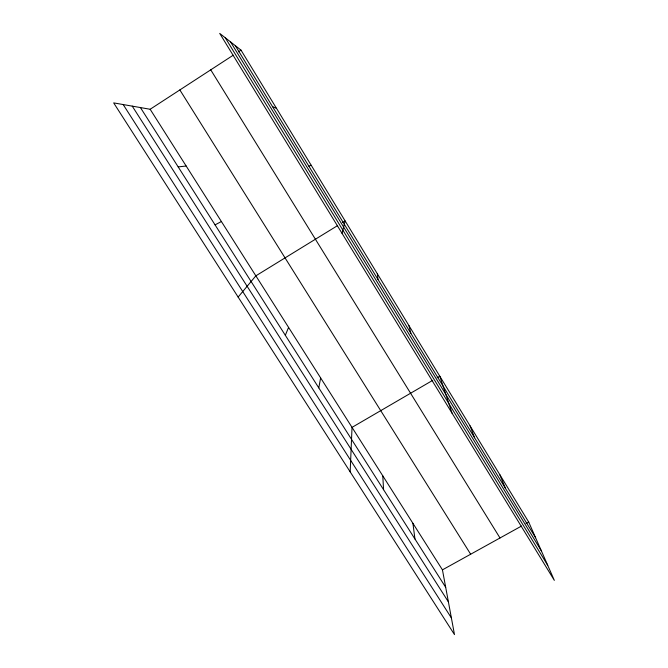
<?xml version="1.0" encoding="UTF-8"?>
<svg xmlns="http://www.w3.org/2000/svg" width="668" height="668" viewBox="0 0 668 668"><rect width="100%" height="100%" fill="white"/><g stroke="black" fill="none" stroke-linecap="round" stroke-linejoin="round"><path stroke-width="1" d="M350.174 471.867L352.028 427.378L432.714 380.342M318.778 387.866L320.632 377.913M342.049 233.366L345.139 220.949L342.517 222.561M285.32 335.269L288.584 327.404M238.134 297.068L255.852 275.834L337.273 225.792M150.15 109.26L442.441 569.854L454.49 634.6L113.669 102.889L150.15 109.26L233.232 55.21M238.418 51.828L241.014 50.142L528.714 522.075L554.331 580.367L219.714 33.4L241.014 50.142M437.139 377.762L439.795 376.218L452.036 413.158M442.441 569.854L521.533 526.05M526.017 523.562L528.714 522.075M215.063 224.874L221.4 221.534M308.841 166.14L311.213 165.288M178.181 166.9L186.172 166.023M272.527 106.629L276.51 108.366M123.179 104.55L451.384 617.908M132.247 106.137L448.395 601.868M140.422 107.565L445.69 587.314M179.851 89.938L470.664 554.223M210.746 69.839L499.998 537.974M225.275 37.775L547.718 565.32M235.345 45.691L535.611 537.765M230.577 41.942L541.364 550.866M499.681 474.447L505.425 488.3M470.047 425.842L474.589 437.765M408.908 325.55L410.878 333.365M412.907 523.32L414.962 539.018M377.362 273.805L377.971 279.424M382.781 475.833L383.582 489.702"/></g></svg>
